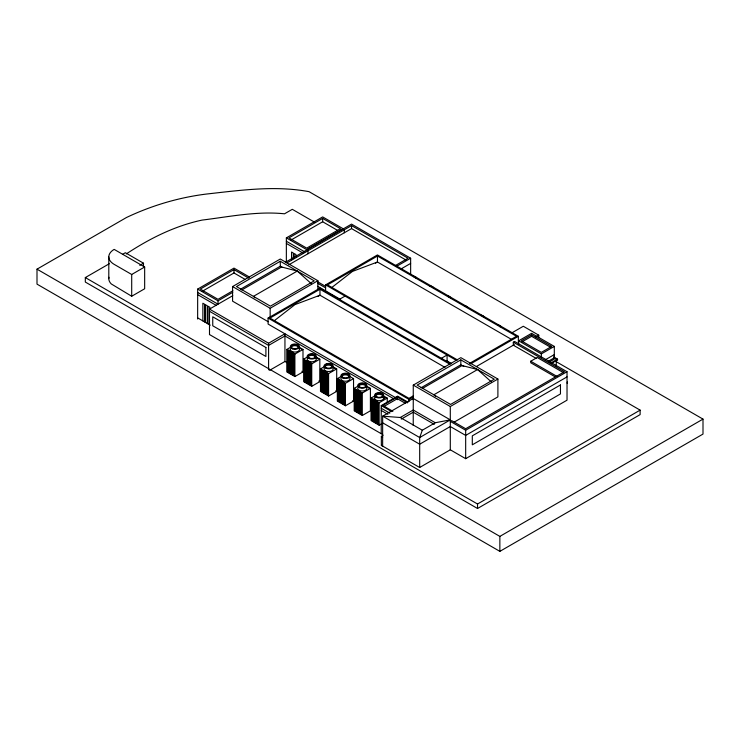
<?xml version="1.0" encoding="UTF-8"?>
<svg xmlns="http://www.w3.org/2000/svg" width="740" height="740" viewBox="0 0 740 740"><rect width="100%" height="100%" fill="white"/><g stroke="black" fill="none" stroke-linecap="round" stroke-linejoin="round"><path stroke-width="1.11" d="M383.024 435.37L381.35 436.332L381.35 445.341L382.645 446.091L382.645 416.158L419.691 437.543L450.299 419.867L413.262 398.481L413.235 425.509M450.299 419.867L435.268 422.743L422.309 430.227L419.691 437.543L419.691 467.504L381.35 445.341M274.438 320.605L294.964 304.612L319.967 295.214L444.981 367.392M331.936 287.397L352.471 271.414L377.465 262.016L511.488 339.392M37 269.166L126.475 217.505C151.561 205.59 178.701 197.497 206.284 194.065C240.398 190.291 274.901 185.287 309.052 191.669L703 419.108L703 434.075L499.861 551.365L37 284.132L37 269.166L499.861 536.389L703 419.108M122.553 254.338L125.347 252.719L143.495 263.2L143.495 266.465M556.073 361.61L640.119 410.127L640.119 414.622L477.522 508.491L85.322 282.06L85.322 277.574L109.307 263.727M126.29 253.922C149.637 238.53 174.64 225.959 202.122 220.085C229.381 216.746 257.011 210.937 284.521 213.804L292.3 209.318L315.259 222.574M139.768 265.355L143.495 263.2M144.661 267.001L114.164 249.389A18.334 10.582 0 0 0 114.164 264.356L131.702 274.485L144.661 267.001L144.661 288.767L131.702 296.25L111.25 283.929A18.334 10.582 0 0 1 108.947 277.26M197.645 319.032L197.672 289.081L233.988 268.111L249.491 277.065M286.352 237.882L322.668 216.913L343.018 228.669L306.702 249.63L286.352 237.882L286.352 262.275M248.788 278.157L233.988 269.61L200.272 289.081L218.023 299.33L232.906 290.746M322.668 218.411L288.942 237.882L306.702 248.131L340.428 228.669L322.668 218.411L322.668 221.769L290.931 240.093M202.251 291.292L233.988 272.968L244.838 279.23M268.185 321.724L232.582 301.171L232.582 286.565L280.284 259.019L317.867 280.719L317.867 289.71M280.284 261.266L236.467 286.565L270.424 306.166L314.241 280.867L280.284 261.266L280.284 266.243L240.454 289.248M197.672 289.081L218.023 300.829L232.749 292.328M285.325 262.339L351.546 224.109L410.644 258.223L410.644 274.494M286.907 262.922L351.546 225.598L408.055 258.223L395.271 265.604M241.749 289.988L281.579 266.992L297.258 271.071L311.374 283.697M209.494 334.582L209.494 309.107L232.749 295.686M288.822 264.809L351.546 228.595L406.066 260.073M297.258 271.071L253.441 296.361L255.013 297.767M232.582 286.565L270.165 308.266L317.867 280.719M396.02 397.917L268.093 324.065L268.093 318.071L319.93 288.147L450.864 363.738M325.6 290.857L325.6 284.872L377.437 254.939L518.361 336.302L518.361 342.287M449.976 364.293L319.967 289.229L269.971 318.089L408.989 398.351L412.985 396.039M469.493 363.414L516.483 336.284L377.465 256.031L327.478 284.891L457.496 359.954M317.96 296.37L319.967 295.214L319.967 289.229M375.467 263.172L377.465 262.016L377.465 256.031M339.382 299.367L345.043 296.102M396.214 266.557L410.644 258.223M209.494 309.107L268.592 343.231L284.946 333.786L284.946 361.481L269.554 370.361M401.025 268.953L410.644 263.403M299.386 347.365L302.993 349.437L302.993 371.896L294.89 376.568L286.787 371.896L286.787 349.437L290.385 347.365M293.077 352.323L291.939 352.98L291.939 374.311M286.787 349.437L294.89 354.118L302.993 349.437M315.342 356.569L319.837 359.168L319.837 381.627L311.743 386.299L303.641 381.627L303.641 359.168L307.239 357.087M307.137 360.445L305.999 361.101L305.999 382.432M287.758 371.896L293.919 375.448L293.919 354.118L287.758 350.566L287.758 371.896L288.896 371.24L288.896 349.909M308.534 361.25L307.396 361.906L307.396 383.237M309.921 362.054L308.793 362.711L308.793 384.042L309.921 383.385M311.318 362.859L310.18 363.516L310.18 384.846L311.318 384.19M303.641 359.168L311.743 363.849L319.837 359.168M332.195 366.3L336.691 368.899L336.691 391.349L328.588 396.029L320.494 391.349L320.494 368.899L324.092 366.818M325.387 370.981L324.25 371.628L324.25 392.959L325.387 392.311M320.494 368.899L328.588 373.58L336.691 368.899M349.946 376.549L353.544 378.63L353.544 401.08L345.441 405.761L337.338 401.08L337.338 378.63L341.843 376.031M338.31 379.75L344.47 383.311L344.47 404.641L338.31 401.08L338.31 379.75L339.447 379.093M323.99 391.506L322.853 392.154L322.853 370.823M326.775 393.116L325.646 393.763L325.646 372.433M337.338 378.63L345.441 383.311L353.544 378.63M366.8 386.28L370.398 388.361L370.398 410.811L362.295 415.492L354.192 410.811L354.192 388.361L357.79 386.28M338.31 401.08L339.447 400.423M340.844 401.228L339.706 401.885L339.706 380.554M354.192 388.361L362.295 393.032L370.398 388.361M381.849 423.659L379.148 425.223L371.045 420.542L371.045 398.092L374.644 396.011M441.41 358.28L447.08 355.006L447.08 360.99M355.163 410.811L361.324 414.363L361.324 393.032L355.163 389.481L355.163 410.811L356.301 410.154L356.301 389.952M371.045 398.092L379.148 402.764L387.251 398.092L387.251 402.579M413.262 399.628L413.262 385.124L460.854 357.651L497.9 379.037L497.9 396.881L454.268 422.068M381.239 433.733L381.248 405.585L397.602 396.141L408.064 402.19M460.835 359.871L417.12 385.115L450.586 404.438L494.302 379.195L460.835 359.871L460.835 364.811L421.097 387.751M407.5 402.865L397.371 397.019L382.765 405.455L392.894 411.301M383.736 406.565L397.371 398.703L405.659 403.485M511.756 332.926L523.3 326.257L538.757 335.183L538.757 337.366M422.374 388.491L462.112 365.542L477.568 369.538L491.305 381.849M372.017 420.542L378.177 424.094L378.177 402.764L372.017 399.212L372.017 420.542L373.154 419.885L373.154 399.683M268.093 318.071L409.017 399.434L413.003 397.13M470.511 363.932L518.361 336.302M413.262 398.481L382.645 416.158L400.266 417.499L422.309 430.227M536.213 358.419L513.32 345.201L513.32 342.213L514.615 341.464L567.025 371.721L567.025 400.183L465.673 458.671L450.299 449.8L419.691 467.477M518.657 344.211L518.657 340.798L531.616 333.315L554.306 346.413L554.306 359.131L549.321 362.008M476.495 366.466L514.374 344.59M378.723 423.104L377.594 423.761L377.594 402.43M531.616 334.822L521.265 340.798L541.347 352.388L551.698 346.413L531.616 334.822L531.616 336.321L550.745 347.356M522.209 341.75L531.616 336.321M477.568 369.538L433.853 394.772L435.564 396.316M535.88 336.839L538.757 335.183M400.266 417.499L413.235 410.016L435.268 422.743M401.265 419.108L413.235 412.199L434.306 424.371M518.657 340.798L541.347 353.896L554.306 346.413M413.262 385.124L450.299 406.51L497.9 379.037M555.037 376.771L530.728 362.739L530.728 361.24L537.212 357.503L563.464 372.655M545.334 359.769L554.306 354.58M548.322 361.24L554.306 357.79M550.745 363.062L557.544 359.131L557.544 359.881L551.577 363.331M513.32 342.213L564.435 371.721L465.673 428.738L451.604 420.616L450.299 421.365L465.673 430.236L567.025 371.721M567.025 376.891L465.673 435.407L450.299 426.536L419.691 444.213L382.645 422.827M85.322 277.574L477.522 504.005L640.119 410.127M322.668 221.769L337.468 230.316M553.585 356.846L557.544 359.131M554.686 358.225L557.544 359.881M530.728 361.24L556.98 376.401M286.352 241.24L304.769 251.868M286.352 243.423L302.827 252.932M325.6 284.872L456.525 360.463M317.673 281.792L325.6 286.371M460.835 364.811L463.786 366.513M317.738 283.328L325.6 287.869M317.738 286.325L340.594 299.515M446.535 360.685L451.529 363.562M280.284 266.243L282.282 267.399M393.615 398.712L284.946 335.969L268.592 345.414L209.494 311.29M383.653 396.011L387.251 398.092M299.228 347.828L300.042 348.3M300.255 348.429L302.012 349.437M315.351 357.143L317.987 358.66M332.204 366.864L335.72 368.899M368.03 387.557L368.844 388.019M383.486 396.483L384.3 396.945M384.883 397.288L385.697 397.75M383.746 397.935L384.56 398.407M197.645 292.448L218.023 304.186L218.023 300.829M197.645 294.631L216.062 305.269M373.737 398.897L374.542 399.36M381.248 405.585L391.719 411.625M381.248 408.267L389.814 413.216M381.239 410.45L387.908 414.298M284.946 361.481L287.934 363.201M301.892 371.258L303.89 372.414M318.838 381.045L320.836 382.192M335.784 390.831L337.782 391.978M352.73 400.608L354.728 401.764M197.645 317.895L210.243 325.165M209.494 334.554L382.719 434.556M381.35 436.332L382.645 437.081M567.265 381.96L567.265 383.459M556.249 359.881L556.249 366.466M541.347 353.896L541.347 357.309M499.861 536.389L499.861 551.365M477.522 504.005L477.522 508.491M465.673 430.236L465.673 458.698M450.299 406.51L450.299 449.828M409.017 399.434L409.017 401.432M397.371 397.019L397.371 399.702M379.148 402.764L379.148 425.223M376.78 401.959L376.78 423.289M376.197 401.626L376.197 422.956M375.393 401.154L375.393 422.485M374.801 400.821L374.801 422.151M373.996 400.349L373.996 421.68M373.413 400.016L373.413 421.347M372.599 399.545L372.599 420.875M362.295 393.032L362.295 415.492M360.741 392.7L360.741 414.03M359.927 392.228L359.927 413.558M359.344 391.895L359.344 413.225M359.085 391.562L359.085 411.764L357.957 412.421L357.957 391.09M358.539 391.423L358.539 412.754M357.697 390.757L357.697 410.959L356.56 411.616L356.56 390.285M357.143 390.628L357.143 411.949M355.746 389.823L355.746 411.144M351.546 225.598L351.546 228.595M345.441 383.311L345.441 405.761M345.025 383.44L345.025 403.642L343.887 404.299L343.887 382.969M344.313 229.779L344.313 232.767M343.628 382.636L343.628 402.838L342.49 403.494L342.49 382.164M343.073 382.506L343.073 403.837M342.232 381.831L342.232 402.033L341.103 402.69L341.103 381.359M341.686 381.701L341.686 403.032M340.289 380.897L340.289 402.227M338.901 380.092L338.901 401.422M328.588 373.58L328.588 396.029M328.171 373.709L328.171 393.921L327.034 394.568L327.034 373.238M326.229 372.775L326.229 394.106M324.832 371.97L324.832 393.301M323.436 371.166L323.436 392.496M322.048 370.361L322.048 391.691M311.743 363.849L311.743 386.299M309.375 363.044L309.375 384.375M307.997 250.74L307.997 253.737M307.979 362.239L307.979 383.57M306.582 361.435L306.582 382.765M305.195 360.63L305.195 381.96M295.963 256.762L295.963 254.56L294.159 253.515L294.159 257.936M294.89 354.118L294.89 376.568M293.364 258.584L293.364 253.061L291.569 252.025L291.569 259.749M293.336 353.785L293.336 375.115M292.522 353.313L292.522 374.644M291.125 352.508L291.125 373.839M290.543 352.175L290.543 373.506M290.284 350.714L290.284 372.044L289.155 372.701L289.155 351.371M289.738 351.704L289.738 373.034M288.341 350.899L288.341 372.229M270.165 308.266L270.165 318.376M268.592 343.231L268.592 369.806M233.988 269.61L233.988 272.968M209.846 309.477L209.846 307.267L208.051 306.231L208.051 323.898M207.256 323.445L207.256 305.768L205.452 304.732L205.452 322.4M204.666 321.946L204.666 304.269L202.862 303.233L202.862 320.901M131.702 274.485L131.702 296.25M108.799 256.873L108.799 278.638M315.61 357.753A4.579 2.646 0 0 1 312.317 361.795A4.579 2.646 0 0 1 307.377 358.354M308.136 357.087A3.663 2.118 0 0 1 312.428 355.404A3.663 2.118 0 0 1 315.342 357.882M299.386 348.947A4.579 2.646 0 0 1 294.89 352.083A4.579 2.646 0 0 1 290.385 348.947M291.282 348.151A3.663 2.118 0 0 1 294.89 345.645A3.663 2.118 0 0 1 298.488 348.151M332.741 367.771A4.579 2.646 0 0 1 328.588 371.545A4.579 2.646 0 0 1 324.444 367.771M324.934 367.345A3.663 2.118 0 0 1 328.588 365.098A3.663 2.118 0 0 1 332.251 367.345M366.651 387.538A4.579 2.646 0 0 1 362.582 390.998A4.579 2.646 0 0 1 357.79 387.862M365.958 386.807A3.663 2.118 0 0 1 365.782 387.325M358.808 387.325A3.663 2.118 0 0 1 361.61 384.596A3.663 2.118 0 0 1 365.958 386.539M349.595 377.502A4.579 2.646 0 0 1 345.154 381.267A4.579 2.646 0 0 1 341.575 377.215M348.929 377.604A3.663 2.118 0 0 1 348.762 377.844M341.788 377.076A3.663 2.118 0 0 1 345.441 374.829A3.663 2.118 0 0 1 349.104 377.076M383.718 397.926A4.579 2.646 0 0 1 378.575 400.71A4.579 2.646 0 0 1 374.792 397.269M375.485 396.27A3.663 2.118 0 0 1 379.833 394.328A3.663 2.118 0 0 1 382.636 397.056M375.661 397.056A3.663 2.118 0 0 1 375.55 396.797M413.475 276.261A4.579 2.646 0 0 1 416.694 278.009M414.104 276.973A3.663 2.118 0 0 1 414.493 277.111M415.427 277.694A3.663 2.118 0 0 1 415.649 277.925M447.182 295.723A4.579 2.646 0 0 1 450.54 297.785M448.865 296.934A3.663 2.118 0 0 1 449.134 297.147M497.733 324.916A4.579 2.646 0 0 1 498.806 325.156M499.287 325.332A4.579 2.646 0 0 1 500.952 326.654M499.916 326.571A3.663 2.118 0 0 1 500.083 326.821M480.88 315.185A4.579 2.646 0 0 1 484.247 317.247M482.249 316.202A3.663 2.118 0 0 1 482.573 316.396M429.764 285.927A4.579 2.646 0 0 1 430.329 285.992M430.874 286.093A4.579 2.646 0 0 1 433.76 288.387M464.581 305.555A4.579 2.646 0 0 1 467.393 307.516M560.457 384.957L472.305 435.842L472.305 444.823L560.457 393.939L560.457 384.957M310.763 363.849L304.612 360.297L304.612 381.627L310.763 385.179L310.763 363.849M327.617 373.58L321.465 370.019L321.465 391.349L327.617 394.91L327.617 373.58M265.9 347.486L212.75 316.803L212.75 325.785L265.9 356.467L265.9 347.486M309.2 358.567A4.579 2.646 0 0 0 316.313 356.532A4.579 2.646 0 0 0 309.699 353.998A4.579 2.646 0 0 0 309.2 358.567M309.709 358.123A3.663 2.118 0 0 0 315.397 356.495A3.663 2.118 0 0 0 310.106 354.469A3.663 2.118 0 0 0 309.709 358.123M292.356 348.836A4.579 2.646 0 0 0 299.46 346.801A4.579 2.646 0 0 0 292.846 344.267A4.579 2.646 0 0 0 292.356 348.836M292.855 348.401A3.663 2.118 0 0 0 298.544 346.764A3.663 2.118 0 0 0 293.253 344.738A3.663 2.118 0 0 0 292.855 348.401M326.053 368.298A4.579 2.646 0 0 0 333.167 366.263A4.579 2.646 0 0 0 326.553 363.719A4.579 2.646 0 0 0 326.053 368.298M326.562 367.854A3.663 2.118 0 0 0 332.251 366.226A3.663 2.118 0 0 0 326.96 364.2A3.663 2.118 0 0 0 326.562 367.854M359.76 387.76A4.579 2.646 0 0 0 366.874 385.716A4.579 2.646 0 0 0 360.26 383.181A4.579 2.646 0 0 0 359.76 387.76M360.269 387.316A3.663 2.118 0 0 0 365.958 385.688A3.663 2.118 0 0 0 360.667 383.653A3.663 2.118 0 0 0 360.269 387.316M342.907 378.029A4.579 2.646 0 0 0 350.02 375.985A4.579 2.646 0 0 0 343.406 373.45A4.579 2.646 0 0 0 342.907 378.029M343.416 377.585A3.663 2.118 0 0 0 349.104 375.957A3.663 2.118 0 0 0 343.813 373.931A3.663 2.118 0 0 0 343.416 377.585M376.614 397.482A4.579 2.646 0 0 0 383.718 395.447A4.579 2.646 0 0 0 377.113 392.912A4.579 2.646 0 0 0 376.614 397.482M377.123 397.047A3.663 2.118 0 0 0 382.811 395.419A3.663 2.118 0 0 0 377.52 393.384A3.663 2.118 0 0 0 377.123 397.047"/></g></svg>
